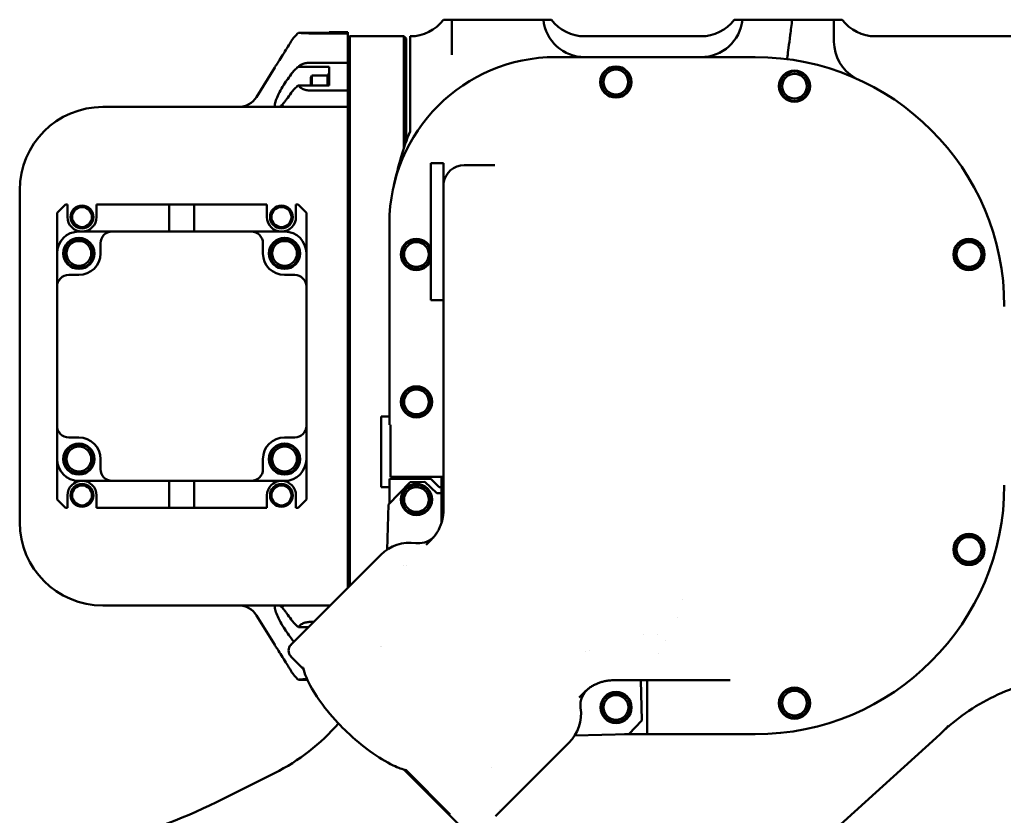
# Model space of a CAD drawing. Header units: millimetres. Extents: x 0 to 8400, y 0 to 5940.
# Drawn here: x 3800.3 to 4037.3, y 3506.5 to 3698.3 of the extents above; entities that cross this region are included whole.
import ezdxf

# ---------------------------------------------------------------- set-up
doc = ezdxf.new("R2010")
doc.units = ezdxf.units.MM
doc.header["$LTSCALE"] = 20
doc.layers.add('可見 (ISO)', color=7, linetype='Continuous', lineweight=50)

msp = doc.modelspace()

# ---------------------------------------------------------------- linework, layer by layer
at = {"layer": '可見 (ISO)'}
for p, q in [((3902.28, 3698.28), (3904.28, 3698.28)), ((3904.28, 3698.28), (3914.28, 3698.28)), ((3904.28, 3689.84), (3904.28, 3698.28)), ((3914.28, 3698.28), (3916.28, 3698.28)), ((3916.28, 3698.28), (3917.81, 3698.28)), ((3917.81, 3698.28), (3922.81, 3698.28)), ((3926.33, 3698.28), (3922.81, 3698.28)), ((3926.33, 3698.28), (3926.41, 3698.28)), ((3926.41, 3698.28), (3928.28, 3698.28)), ((3972.28, 3698.28), (3974.15, 3698.28)), ((3974.15, 3698.28), (3974.23, 3698.28)), ((3980.76, 3698.28), (3974.23, 3698.28)), ((3980.76, 3698.28), (3984.21, 3698.28)), ((3984.21, 3698.28), (3986.23, 3698.28)), ((3987.67, 3698.28), (3986.23, 3698.28)), ((3996.28, 3698.28), (3998.28, 3698.28)), ((3996.28, 3698.28), (3996.28, 3692.99)), ((3874.78, 3695.15), (3867.35, 3695.15)), ((3870.38, 3694.99), (3879.28, 3694.99)), ((3874.78, 3695.15), (3874.78, 3695.28)), ((3879.28, 3695.28), (3874.78, 3695.28)), ((3879.28, 3695.28), (3879.28, 3694.99)), ((3879.28, 3693.7), (3879.28, 3694.99)), ((3879.28, 3693.78), (3879.78, 3694.28)), ((3879.28, 3693.7), (3879.28, 3688.2)), ((3879.78, 3562.04), (3879.78, 3694.28)), ((3879.78, 3694.28), (3892.78, 3694.28)), ((3892.78, 3667.46), (3892.78, 3694.28)), ((3893.28, 3693.78), (3892.78, 3694.28)), ((3893.28, 3668.9), (3893.28, 3693.78)), ((3894.28, 3694.28), (3894.28, 3681.5)), ((3964.28, 3694.28), (3936.28, 3694.28)), ((4042.28, 3694.28), (4006.28, 3694.28)), ((3879.28, 3687.93), (3870.38, 3687.93)), ((3879.28, 3687.93), (3879.28, 3688.2)), ((3879.28, 3687.93), (3879.28, 3681.24)), ((3929.28, 3689.28), (3977.28, 3689.28)), ((3857.28, 3679.66), (3861.66, 3686.78)), ((3867.35, 3686.97), (3874.78, 3686.97)), ((3874.78, 3682.47), (3874.78, 3686.97)), ((3870.33, 3684.35), (3870.63, 3684.87)), ((3870.33, 3682.47), (3870.33, 3684.35)), ((3870.63, 3682.47), (3870.63, 3684.87)), ((3870.63, 3684.87), (3874.33, 3684.87)), ((3874.33, 3682.47), (3874.33, 3685.12)), ((3874.33, 3685.12), (3874.78, 3685.12)), ((3874.78, 3682.47), (3867.35, 3682.47)), ((3870.38, 3681.24), (3879.28, 3681.24)), ((3879.28, 3678.72), (3879.28, 3681.24)), ((3894.28, 3679.46), (3894.28, 3681.37)), ((3879.28, 3678.72), (3879.28, 3678.32)), ((3879.28, 3677.28), (3879.28, 3678.32)), ((3894.28, 3671.36), (3894.28, 3679.46)), ((3820.28, 3677.28), (3879.28, 3677.28)), ((3879.28, 3668.3), (3879.28, 3677.28)), ((3879.28, 3566.26), (3879.28, 3668.3)), ((3899.28, 3630.78), (3899.28, 3663.78)), ((3902.28, 3663.78), (3899.28, 3663.78)), ((3902.28, 3663.78), (3902.28, 3631.27)), ((3907.28, 3663.28), (3914.62, 3663.28)), ((3800.28, 3577.28), (3800.28, 3657.28)), ((3902.33, 3636.97), (3902.33, 3658.96)), ((3809.28, 3651.78), (3811.28, 3653.78)), ((3811.28, 3653.78), (3811.78, 3653.78)), ((3811.78, 3650.78), (3811.78, 3653.78)), ((3818.78, 3653.78), (3818.78, 3650.78)), ((3818.78, 3653.78), (3836.28, 3653.78)), ((3836.28, 3653.78), (3842.28, 3653.78)), ((3836.28, 3653.78), (3836.28, 3647.28)), ((3842.28, 3653.78), (3859.78, 3653.78)), ((3842.28, 3647.28), (3842.28, 3653.78)), ((3859.78, 3650.78), (3859.78, 3653.78)), ((3866.78, 3653.78), (3866.78, 3650.78)), ((3866.78, 3653.78), (3867.28, 3653.78)), ((3867.28, 3653.78), (3869.28, 3651.78)), ((3809.28, 3642.08), (3809.28, 3651.78)), ((3869.28, 3651.78), (3869.28, 3642.08)), ((3889.28, 3602.78), (3889.28, 3649.28)), ((3814.48, 3647.28), (3822.53, 3647.28)), ((3822.53, 3647.28), (3856.03, 3647.28)), ((3856.03, 3647.28), (3864.08, 3647.28)), ((3819.73, 3644.48), (3819.73, 3642.03)), ((3858.83, 3642.03), (3858.83, 3644.48)), ((3809.28, 3634.03), (3809.28, 3642.08)), ((3869.28, 3642.08), (3869.28, 3634.03)), ((3814.53, 3636.83), (3812.08, 3636.83)), ((3866.48, 3636.83), (3864.03, 3636.83)), ((3809.28, 3600.53), (3809.28, 3634.03)), ((3869.28, 3634.03), (3869.28, 3600.53)), ((3902.28, 3631.27), (3902.28, 3588.61)), ((3902.28, 3630.78), (3899.28, 3630.78)), ((3887.28, 3602.78), (3889.28, 3602.78)), ((3887.28, 3602.78), (3887.28, 3585.78)), ((3889.28, 3600.78), (3889.28, 3602.78)), ((3809.28, 3592.48), (3809.28, 3600.53)), ((3869.28, 3600.53), (3869.28, 3592.48)), ((3889.55, 3600.78), (3889.28, 3600.78)), ((3889.55, 3600.78), (3889.55, 3588.28)), ((3812.08, 3597.73), (3814.53, 3597.73)), ((3864.03, 3597.73), (3866.48, 3597.73)), ((3809.28, 3582.78), (3809.28, 3592.48)), ((3819.73, 3592.53), (3819.73, 3590.08)), ((3858.83, 3590.08), (3858.83, 3592.53)), ((3869.28, 3592.48), (3869.28, 3582.78)), ((3891.28, 3588.28), (3889.55, 3588.28)), ((3891.28, 3588.28), (3899.28, 3588.28)), ((3902.28, 3588.28), (3899.28, 3588.28)), ((3901.82, 3577.21), (3901.82, 3588.28)), ((3902.28, 3588.61), (3902.28, 3588.61)), ((3902.28, 3587.21), (3902.28, 3588.33)), ((3822.53, 3587.28), (3814.48, 3587.28)), ((3856.03, 3587.28), (3822.53, 3587.28)), ((3836.28, 3587.28), (3836.28, 3580.78)), ((3842.28, 3580.78), (3842.28, 3587.28)), ((3864.08, 3587.28), (3856.03, 3587.28)), ((3894.27, 3586.99), (3889.09, 3581.57)), ((3889.28, 3585.78), (3889.28, 3587.78)), ((3889.28, 3587.78), (3899.28, 3587.78)), ((3897.8, 3587.07), (3894.27, 3586.99)), ((3900.7, 3584.31), (3897.8, 3587.07)), ((3899.28, 3587.78), (3901.28, 3585.78)), ((3902.28, 3584.16), (3902.28, 3586.41)), ((3811.78, 3580.78), (3811.78, 3583.78)), ((3818.78, 3583.78), (3818.78, 3580.78)), ((3859.78, 3580.78), (3859.78, 3583.78)), ((3866.78, 3583.78), (3866.78, 3580.78)), ((3889.28, 3585.78), (3887.28, 3585.78)), ((3889.28, 3581.77), (3889.28, 3585.78)), ((3901.82, 3584.33), (3900.7, 3584.31)), ((3901.82, 3585.78), (3901.28, 3585.78)), ((3811.28, 3580.78), (3809.28, 3582.78)), ((3869.28, 3582.78), (3867.28, 3580.78)), ((3889.09, 3581.57), (3888.7, 3570.69)), ((3902.28, 3580.2), (3902.28, 3583.1)), ((3811.78, 3580.78), (3811.28, 3580.78)), ((3836.28, 3580.78), (3818.78, 3580.78)), ((3842.28, 3580.78), (3836.28, 3580.78)), ((3859.78, 3580.78), (3842.28, 3580.78)), ((3867.28, 3580.78), (3866.78, 3580.78)), ((3899.35, 3573.12), (3898.14, 3571.91)), ((3887.21, 3569.47), (3869.53, 3551.79)), ((3892.78, 3566.94), (3892.78, 3566.94)), ((3893.28, 3566.88), (3893.28, 3566.88)), ((3879.28, 3561.54), (3879.28, 3566.26)), ((3959.8, 3558.72), (3959.8, 3558.72)), ((3875.02, 3557.28), (3820.28, 3557.28)), ((3863.84, 3557.02), (3863.84, 3557.02)), ((3857.28, 3554.9), (3861.66, 3547.78)), ((3871.07, 3553.33), (3870.38, 3553.33)), ((3958.58, 3554.31), (3958.58, 3554.31)), ((3865.63, 3547.88), (3869.53, 3551.79)), ((3867.35, 3552.09), (3869.84, 3552.09)), ((3869.53, 3551.79), (3869.53, 3551.79)), ((3869.88, 3552.09), (3869.88, 3552.09)), ((3950.41, 3550.4), (3950.41, 3550.4)), ((3953.78, 3550.4), (3953.78, 3550.4)), ((3955.81, 3548.92), (3955.81, 3548.92)), ((3865.63, 3547.88), (3865.58, 3547.84)), ((3936.49, 3546.14), (3936.49, 3546.14)), ((3937.45, 3546.33), (3937.45, 3546.33)), ((3954.14, 3545.74), (3954.14, 3545.74)), ((3868.55, 3542.05), (3865.58, 3545.01)), ((3867.35, 3539.41), (3869.51, 3539.41)), ((3950.04, 3529.56), (3949.82, 3539.28)), ((3951.28, 3539.28), (3951.28, 3536.28)), ((3951.61, 3539.28), (3951.61, 3539.28)), ((3951.61, 3539.28), (3961.74, 3539.28)), ((3961.74, 3539.28), (3961.74, 3539.28)), ((3971.29, 3539.28), (3961.74, 3539.28)), ((3971.29, 3539.28), (3971.29, 3539.28)), ((3936.12, 3536.35), (3934.91, 3535.14)), ((3951.28, 3536.28), (3951.28, 3528.28)), ((3950.04, 3529.56), (3946.93, 3526.31)), ((3951.28, 3526.28), (3951.28, 3528.28)), ((4023.78, 3528.29), (4023.78, 3528.29)), ((3833.98, 3356.16), (4020.84, 3525.4)), ((3932.47, 3524.21), (3914.79, 3506.54)), ((3933.89, 3526.01), (3946.93, 3526.31)), ((3951.28, 3526.28), (3945.83, 3526.28)), ((3977.28, 3526.28), (3951.28, 3526.28)), ((3903.77, 3506.83), (3892.85, 3517.74)), ((3893.32, 3517.61), (3903.92, 3506.98)), ((3913.82, 3518.21), (3913.82, 3518.2)), ((3861.64, 3516.96), (3847.62, 3509.95)), ((3915.76, 3508.15), (3915.76, 3508.15)), ((3908.01, 3502.58), (3903.77, 3506.83)), ((3914.79, 3506.54), (3914.79, 3506.54))]:
    msp.add_line(p, q, dxfattribs=at)
for centre, radius in [((3943.78, 3683.28), 3.75), ((3943.78, 3683.28), 3.5), ((3943.78, 3683.28), 2.98), ((3986.78, 3682.28), 3.75), ((3986.78, 3682.28), 3.5), ((3986.78, 3682.28), 2.98), ((3815.28, 3650.78), 2.75), ((3815.28, 3650.78), 2.4), ((3863.28, 3650.78), 2.75), ((3863.28, 3650.78), 2.4), ((3814.53, 3642.03), 3.75), ((3814.53, 3642.03), 3.5), ((3864.03, 3642.03), 3.75), ((3864.03, 3642.03), 3.5), ((3895.78, 3641.78), 3.5), ((4028.78, 3641.78), 3.75), ((4028.78, 3641.78), 3.5), ((3814.53, 3642.03), 2.98), ((3864.03, 3642.03), 2.98), ((3895.78, 3641.78), 2.98), ((4028.78, 3641.78), 2.98), ((3895.78, 3606.28), 3.75), ((3895.78, 3606.28), 3.5), ((3895.78, 3606.28), 2.98), ((3814.53, 3592.53), 3.75), ((3814.53, 3592.53), 3.5), ((3814.53, 3592.53), 2.98), ((3864.03, 3592.53), 3.75), ((3864.03, 3592.53), 3.5), ((3864.03, 3592.53), 2.98), ((3815.28, 3583.78), 2.75), ((3815.28, 3583.78), 2.4), ((3863.28, 3583.78), 2.75), ((3863.28, 3583.78), 2.4), ((3895.78, 3582.78), 3.75), ((3895.78, 3582.78), 3.5), ((3895.78, 3582.78), 2.98), ((4028.78, 3570.78), 3.75), ((4028.78, 3570.78), 3.5), ((4028.78, 3570.78), 2.98), ((3943.82, 3532.74), 3.75), ((3943.82, 3532.74), 3.5), ((3986.78, 3533.78), 3.75), ((3986.78, 3533.78), 3.5), ((3986.78, 3533.78), 2.98), ((3943.82, 3532.74), 2.98)]:
    msp.add_circle(centre, radius, dxfattribs=at)
for centre, radius, start, end in [((3894.28, 3704.28), 10, 270, 323.1301), ((3936.28, 3699.28), 10, 185.7392, 270), ((3936.28, 3704.28), 10, 216.8699, 270), ((3964.28, 3699.28), 10, 270, 354.2608), ((3964.28, 3704.28), 10, 270, 323.1301), ((4006.28, 3704.28), 10, 216.8699, 270), ((4006.28, 3692.99), 10, 180, 240.0845), ((3929.28, 3649.28), 40, 90, 180), ((3977.28, 3629.28), 60, 0, 90), ((3853.02, 3682.28), 5, 270, 328.3925), ((3820.28, 3657.28), 20, 90, 180), ((3907.28, 3658.28), 5, 90, 172.1531), ((3902.68, 3659.15), 0.4, 180, 207.999), ((3815.28, 3650.78), 3.5, 180, 270), ((3815.28, 3650.78), 3.5, 270, 0), ((3863.28, 3650.78), 3.5, 180, 270), ((3863.28, 3650.78), 3.5, 270, 0), ((3814.48, 3642.08), 5.2, 90, 180), ((3822.53, 3644.48), 2.8, 90, 180), ((3856.03, 3644.48), 2.8, 0, 90), ((3864.08, 3642.08), 5.2, 0, 90), ((3895.78, 3641.78), 3.75, 21.0395, 338.9605), ((3814.53, 3642.03), 5.2, 270, 0), ((3864.03, 3642.03), 5.2, 180, 270), ((3812.08, 3634.03), 2.8, 90, 180), ((3866.48, 3634.03), 2.8, 0, 90), ((3812.08, 3600.53), 2.8, 180, 270), ((3866.48, 3600.53), 2.8, 270, 0), ((3814.53, 3592.53), 5.2, 0, 90), ((3864.03, 3592.53), 5.2, 90, 180), ((3814.48, 3592.48), 5.2, 180, 270), ((3864.08, 3592.48), 5.2, 270, 0), ((3822.53, 3590.08), 2.8, 180, 270), ((3856.03, 3590.08), 2.8, 270, 0), ((3815.28, 3583.78), 3.5, 90, 180), ((3815.28, 3583.78), 3.5, 0, 90), ((3863.28, 3583.78), 3.5, 90, 180), ((3863.28, 3583.78), 3.5, 0, 90), ((3977.28, 3586.28), 60, 270, 0), ((3820.28, 3577.28), 20, 180, 270), ((3896.33, 3577.26), 5, 272.7916, 324.0444), ((3894.28, 3562.4), 10, 82.1673, 135), ((3853.02, 3552.28), 5, 31.6075, 90), ((3867, 3546.43), 2, 135, 225), ((3839.3, 3561.68), 49.98, 343.3897, 343.3901), ((3940.26, 3533.33), 5, 125.9556, 187.8327), ((3925.4, 3531.29), 10, 315, 7.8327), ((3839.28, 3561.68), 50, 296.5651, 319.0091), ((3987.28, 3562.46), 50, 312.1653, 316.8952), ((3793.95, 3617.28), 120, 282.7691, 296.5651), ((3905.18, 3508.24), 2, 198.1767, 225)]:
    msp.add_arc(centre, radius, start, end, dxfattribs=at)
for centre, major_axis, ratio, start_param, end_param in [((3986.28, 3698.28), (10, 0), 0.00001, 0.006984, 1.431092), ((3929.41, 3700), (-0.22, -10.72), 0.649907, 0.013191, 0.013192), ((3894.28, 3674.36), (0, -14.57), 0.000031, 2.072911, 2.083214), ((3896.9, 3687.39), (6.48, -7.62), 0.800647, 6.282839, 6.282848), ((3863.6, 3682.3), (0, -5.01), 0.702162, 0.000052, 0.000062), ((3860.99, 3681.66), (2.84, -4.11), 0.837739, 0.000622, 0.000632), ((3865.84, 3682.28), (0, -5), 0.493152, 6.283177, 6.283201), ((3869.06, 3682.34), (0.01, -5.06), 0.00001, 0.000347, 0.000351), ((3895.82, 3576.66), (3.54, -3.54), 0.981004, 6.282916, 6.283143), ((3863.6, 3552.29), (0, 4.99), 0.702161, 0.000037, 0.000047), ((3865.84, 3552.28), (0, 5), 0.493148, 0.000005, 0.000027), ((3869.09, 3552.09), (-0.02, 5.2), 0.00001, 0.009252, 0.009255), ((3939.66, 3532.82), (-3.54, 3.54), 0.981005, 0.000005, 0.000222), ((4056.67, 3490.45), (-34.7, 36), 0.997284, 6.283106, 6.283158)]:
    msp.add_ellipse(centre, major_axis=major_axis, ratio=ratio, start_param=start_param, end_param=end_param, dxfattribs=at)
for points, knots in [([(3984.99, 3688.78), (3984.99, 3688.78), (3985.03, 3689.03), (3985.09, 3689.5), (3985.15, 3689.97), (3985.24, 3690.67), (3985.35, 3691.54), (3985.47, 3692.42), (3985.6, 3693.47), (3985.75, 3694.62), (3985.9, 3695.77), (3986.06, 3697.02), (3986.23, 3698.28)], [0.0000012, 0.0000012, 0.0000012, 0.0000012, 0.25, 0.25, 0.25, 0.5, 0.5, 0.5, 0.75, 0.75, 0.75, 1, 1, 1, 1]), ([(3867.35, 3695.15), (3867.02, 3694.84), (3866.71, 3694.52), (3866.13, 3693.83), (3865.86, 3693.47), (3865.63, 3693.09)], [-0.2692583, -0.2692583, -0.2692583, -0.2692583, -0.1346318, -0.1346318, -0.000001, -0.000001, -0.000001, -0.000001]), ([(3867.35, 3695.15), (3867.48, 3695.13), (3867.64, 3695.12), (3868.02, 3695.08), (3868.26, 3695.06), (3868.81, 3695.03), (3869.13, 3695.01), (3869.77, 3695), (3870.07, 3694.99), (3870.38, 3694.99)], [-0.4012959, -0.4012959, -0.4012959, -0.4012959, -0.3021729, -0.3021729, -0.2008437, -0.2008437, -0.0918308, -0.0918308, -0.000001, -0.000001, -0.000001, -0.000001]), ([(3864.52, 3691.28), (3864.46, 3691.19), (3864.4, 3691.1), (3864.35, 3691.01), (3864.01, 3690.46), (3863.65, 3689.88), (3862.97, 3688.8), (3862.65, 3688.3), (3862.18, 3687.58), (3861.99, 3687.28), (3861.73, 3686.88), (3861.66, 3686.78), (3861.66, 3686.78)], [-0.0317857, -0.0317857, -0.0317857, -0.0317857, 0, 0, 0, 0.1934127, 0.1934127, 0.3868254, 0.3868254, 0.5481282, 0.5481282, 0.709431, 0.709431, 0.709431, 0.709431]), ([(3870.38, 3687.93), (3870.07, 3687.93), (3869.77, 3687.91), (3869.13, 3687.84), (3868.81, 3687.77), (3868.26, 3687.58), (3868.02, 3687.47), (3867.64, 3687.24), (3867.48, 3687.11), (3867.35, 3686.97)], [-0.4005542, -0.4005542, -0.4005542, -0.4005542, -0.3088936, -0.3088936, -0.2000808, -0.2000808, -0.0989397, -0.0989397, -0.000001, -0.000001, -0.000001, -0.000001]), ([(3865.63, 3685.18), (3865.86, 3685.52), (3866.13, 3685.83), (3866.71, 3686.42), (3867.02, 3686.7), (3867.35, 3686.97)], [-0.2696391, -0.2696391, -0.2696391, -0.2696391, -0.1348184, -0.1348184, -0.000001, -0.000001, -0.000001, -0.000001]), ([(3861.68, 3677.28), (3861.67, 3677.34), (3861.66, 3677.4), (3861.66, 3677.74), (3861.73, 3678.11), (3861.99, 3678.98), (3862.18, 3679.47), (3862.65, 3680.5), (3862.97, 3681.11), (3863.65, 3682.31), (3864.01, 3682.89), (3864.4, 3683.46), (3864.46, 3683.54), (3864.52, 3683.62)], [0.6688819, 0.6688819, 0.6688819, 0.6688819, 0.709431, 0.709431, 0.8707338, 0.8707338, 1.0320366, 1.0320366, 1.2254493, 1.2254493, 1.418862, 1.418862, 1.4506477, 1.4506477, 1.4506477, 1.4506477]), ([(3867.35, 3682.47), (3867.02, 3682.2), (3866.71, 3681.92), (3866.13, 3681.33), (3865.86, 3681.02), (3865.63, 3680.68)], [-0.2692629, -0.2692629, -0.2692629, -0.2692629, -0.1346341, -0.1346341, -0.000001, -0.000001, -0.000001, -0.000001]), ([(3867.35, 3682.47), (3867.48, 3682.3), (3867.64, 3682.14), (3868.02, 3681.84), (3868.26, 3681.7), (3868.81, 3681.46), (3869.13, 3681.36), (3869.77, 3681.26), (3870.07, 3681.24), (3870.38, 3681.24)], [-0.4012927, -0.4012927, -0.4012927, -0.4012927, -0.3021705, -0.3021705, -0.2008419, -0.2008419, -0.0918301, -0.0918301, -0.000001, -0.000001, -0.000001, -0.000001]), ([(3863.92, 3678.33), (3863.78, 3678.17), (3863.65, 3678.02), (3863.39, 3677.73), (3863.26, 3677.6), (3863.13, 3677.49)], [0.000001, 0.000001, 0.000001, 0.000001, 0.0780659, 0.0780659, 0.1561268, 0.1561268, 0.1561268, 0.1561268]), ([(3864.52, 3679.12), (3864.46, 3679.04), (3864.4, 3678.96), (3864.35, 3678.89), (3864.21, 3678.7), (3864.06, 3678.51), (3863.92, 3678.33)], [-0.0317857, -0.0317857, -0.0317857, -0.0317857, 0, 0, 0, 0.0800411, 0.0800411, 0.0800411, 0.0800411]), ([(3863.31, 3677.28), (3863.37, 3677.3), (3863.46, 3677.33), (3863.65, 3677.43), (3863.75, 3677.48), (3863.84, 3677.55)], [0.2129488, 0.2129488, 0.2129488, 0.2129488, 0.2955893, 0.2955893, 0.3660416, 0.3660416, 0.3660416, 0.3660416]), ([(3894.28, 3671.36), (3893.41, 3669.46), (3892.72, 3667.39), (3891.47, 3663.09), (3890.91, 3660.84), (3890.36, 3658.51)], [0.000001, 0.000001, 0.000001, 0.000001, 0.814286, 0.814286, 1.628327, 1.628327, 1.628327, 1.628327]), ([(3902.31, 3636.56), (3902.3, 3636.5), (3902.3, 3636.44), (3902.29, 3636.38), (3902.29, 3636.33), (3902.29, 3636.28), (3902.29, 3636.24)], [0.000001, 0.000001, 0.000001, 0.000001, 0.03597341, 0.03597341, 0.03597341, 0.06589857, 0.06589857, 0.06589857, 0.06589857]), ([(3902.33, 3636.97), (3902.33, 3636.91), (3902.32, 3636.84), (3902.32, 3636.74), (3902.32, 3636.7), (3902.31, 3636.63), (3902.31, 3636.6), (3902.31, 3636.56)], [-0.08410625, -0.08410625, -0.08410625, -0.08410625, -0.0420517, -0.0420517, -0.02089762, -0.02089762, -0.00000126, -0.00000126, -0.00000126, -0.00000126]), ([(3902.28, 3588.61), (3902.28, 3588.61), (3902.28, 3588.61), (3902.28, 3588.61), (3902.28, 3588.61)], [0.9996882538, 0.9996882538, 0.9996882538, 0.9996882538, 0.9999955979, 1, 1, 1, 1]), ([(3902.19, 3578.85), (3902.18, 3578.79), (3902.17, 3578.73), (3902.14, 3578.53), (3902.12, 3578.4), (3902.06, 3578.12), (3902.03, 3577.98), (3901.96, 3577.69), (3901.92, 3577.55), (3901.84, 3577.26), (3901.79, 3577.11), (3901.7, 3576.83), (3901.65, 3576.7), (3901.55, 3576.43), (3901.49, 3576.31), (3901.38, 3576.05), (3901.33, 3575.93), (3901.2, 3575.67), (3901.13, 3575.54), (3900.98, 3575.27), (3900.9, 3575.13), (3900.74, 3574.86), (3900.65, 3574.72), (3900.47, 3574.45), (3900.37, 3574.32), (3900.17, 3574.05), (3900.07, 3573.92), (3899.84, 3573.65), (3899.72, 3573.51), (3899.52, 3573.29), (3899.43, 3573.21), (3899.35, 3573.12)], [0, 0, 0, 0, 0.046495, 0.046495, 0.140519, 0.140519, 0.228556, 0.228556, 0.311654, 0.311654, 0.388516, 0.388516, 0.458013, 0.458013, 0.519389, 0.519389, 0.578706, 0.578706, 0.641083, 0.641083, 0.703537, 0.703537, 0.765395, 0.765395, 0.827576, 0.827576, 0.891072, 0.891072, 0.956963, 0.956963, 1, 1, 1, 1]), ([(3902.28, 3580.19), (3902.28, 3579.77), (3902.25, 3579.34), (3902.2, 3578.94), (3902.2, 3578.91), (3902.19, 3578.88), (3902.19, 3578.85)], [0, 0, 0, 0, 0.9306448, 0.9306448, 0.9306448, 1, 1, 1, 1]), ([(3864.52, 3550.95), (3864.46, 3551.03), (3864.4, 3551.11), (3864.35, 3551.19), (3864.01, 3551.68), (3863.65, 3552.26), (3862.97, 3553.45), (3862.65, 3554.07), (3862.18, 3555.1), (3861.99, 3555.59), (3861.73, 3556.45), (3861.66, 3556.82), (3861.66, 3557.16), (3861.67, 3557.22), (3861.68, 3557.28)], [2.9220575, 2.9220575, 2.9220575, 2.9220575, 2.9538433, 2.9538433, 2.9538433, 3.147256, 3.147256, 3.3406687, 3.3406687, 3.5019715, 3.5019715, 3.6632743, 3.6632743, 3.7038234, 3.7038234, 3.7038234, 3.7038234]), ([(3863.92, 3556.23), (3863.78, 3556.4), (3863.65, 3556.55), (3863.39, 3556.83), (3863.26, 3556.96), (3863.13, 3557.08)], [-0.1562836, -0.1562836, -0.1562836, -0.1562836, -0.0781398, -0.0781398, -0.000001, -0.000001, -0.000001, -0.000001]), ([(3863.84, 3557.02), (3863.68, 3557.13), (3863.53, 3557.2), (3863.37, 3557.26), (3863.34, 3557.27), (3863.31, 3557.28)], [0, 0, 0, 0, 0.1156354, 0.1156354, 0.1532082, 0.1532082, 0.1532082, 0.1532082]), ([(3863.92, 3556.23), (3864.06, 3556.05), (3864.21, 3555.87), (3864.4, 3555.6), (3864.46, 3555.53), (3864.52, 3555.45)], [1.3387994, 1.3387994, 1.3387994, 1.3387994, 1.418862, 1.418862, 1.4506477, 1.4506477, 1.4506477, 1.4506477]), ([(3865.63, 3553.88), (3865.86, 3553.55), (3866.13, 3553.24), (3866.71, 3552.64), (3867.02, 3552.36), (3867.35, 3552.09)], [-0.2696391, -0.2696391, -0.2696391, -0.2696391, -0.1348184, -0.1348184, -0.000001, -0.000001, -0.000001, -0.000001]), ([(3870.38, 3553.33), (3870.07, 3553.33), (3869.77, 3553.31), (3869.13, 3553.2), (3868.81, 3553.11), (3868.26, 3552.87), (3868.02, 3552.73), (3867.64, 3552.42), (3867.48, 3552.26), (3867.35, 3552.09)], [-0.4005542, -0.4005542, -0.4005542, -0.4005542, -0.3088936, -0.3088936, -0.2000808, -0.2000808, -0.0989397, -0.0989397, -0.000001, -0.000001, -0.000001, -0.000001]), ([(3861.66, 3547.78), (3861.66, 3547.78), (3861.73, 3547.68), (3861.99, 3547.28), (3862.18, 3546.98), (3862.65, 3546.26), (3862.97, 3545.77), (3863.65, 3544.69), (3864.01, 3544.1), (3864.4, 3543.47), (3864.46, 3543.37), (3864.52, 3543.28)], [0.709431, 0.709431, 0.709431, 0.709431, 0.8707338, 0.8707338, 1.0320366, 1.0320366, 1.2254493, 1.2254493, 1.418862, 1.418862, 1.4506477, 1.4506477, 1.4506477, 1.4506477]), ([(3865.63, 3541.47), (3865.86, 3541.09), (3866.13, 3540.73), (3866.71, 3540.04), (3867.02, 3539.72), (3867.35, 3539.41)], [-0.2696412, -0.2696412, -0.2696412, -0.2696412, -0.1348194, -0.1348194, -0.000001, -0.000001, -0.000001, -0.000001]), ([(3893.32, 3517.61), (3892.46, 3517.84), (3891.43, 3518.2), (3888.46, 3519.61), (3886.56, 3520.77), (3882.74, 3523.54), (3880.86, 3525.11), (3877.75, 3528.09), (3876.04, 3529.84), (3872.84, 3533.79), (3871.56, 3535.61), (3869.55, 3539.13), (3868.83, 3540.84), (3868.49, 3542.3), (3868.48, 3542.34), (3868.47, 3542.38)], [-5.277266, -5.277266, -5.277266, -5.277266, -4.571267, -4.571267, -3.562154, -3.562154, -2.605725, -2.605725, -1.910691, -1.910691, -1.320478, -1.320478, -0.695359, -0.695359, -0.677312, -0.677312, -0.677312, -0.677312]), ([(3869.44, 3539.56), (3869.1, 3539.55), (3868.8, 3539.54), (3868.26, 3539.5), (3868.02, 3539.49), (3867.64, 3539.45), (3867.48, 3539.43), (3867.35, 3539.41)], [-0.3051601, -0.3051601, -0.3051601, -0.3051601, -0.2000801, -0.2000801, -0.0989393, -0.0989393, -0.000001, -0.000001, -0.000001, -0.000001]), ([(3936.12, 3536.35), (3936.22, 3536.45), (3936.32, 3536.55), (3936.56, 3536.77), (3936.7, 3536.89), (3936.97, 3537.11), (3937.1, 3537.21), (3937.36, 3537.41), (3937.5, 3537.5), (3937.76, 3537.68), (3937.89, 3537.76), (3938.16, 3537.92), (3938.29, 3538), (3938.55, 3538.14), (3938.68, 3538.21), (3938.94, 3538.33), (3939.06, 3538.39), (3939.3, 3538.5), (3939.43, 3538.55), (3939.68, 3538.65), (3939.82, 3538.7), (3940.1, 3538.79), (3940.24, 3538.84), (3940.52, 3538.92), (3940.67, 3538.96), (3940.95, 3539.03), (3941.1, 3539.06), (3941.37, 3539.12), (3941.51, 3539.14), (3941.71, 3539.17), (3941.78, 3539.18), (3941.84, 3539.19)], [0, 0, 0, 0, 0.051836, 0.051836, 0.117367, 0.117367, 0.180018, 0.180018, 0.240983, 0.240983, 0.301364, 0.301364, 0.362189, 0.362189, 0.422955, 0.422955, 0.481016, 0.481016, 0.541025, 0.541025, 0.609103, 0.609103, 0.684763, 0.684763, 0.767038, 0.767038, 0.854801, 0.854801, 0.948517, 0.948517, 1, 1, 1, 1]), ([(3941.84, 3539.19), (3942.04, 3539.22), (3942.25, 3539.24), (3942.68, 3539.27), (3942.89, 3539.28), (3943.13, 3539.28), (3943.16, 3539.28), (3943.19, 3539.28)], [0, 0, 0, 0, 0.468391, 0.468391, 0.93055, 0.93055, 1, 1, 1, 1]), ([(3949.49, 3539.28), (3949.46, 3539.28), (3949.42, 3539.28), (3949.39, 3539.28), (3949.28, 3539.28), (3949.18, 3539.28), (3949.08, 3539.28), (3949.07, 3539.28), (3949.07, 3539.28), (3949.06, 3539.28), (3948.85, 3539.28), (3948.64, 3539.28), (3948.43, 3539.28), (3948.13, 3539.28), (3947.84, 3539.28), (3947.57, 3539.28), (3947.31, 3539.28), (3947.06, 3539.28), (3946.82, 3539.28), (3946.81, 3539.28), (3946.81, 3539.28), (3946.8, 3539.28), (3946.79, 3539.28), (3946.79, 3539.28), (3946.79, 3539.28), (3946.53, 3539.28), (3946.28, 3539.28), (3946.04, 3539.28), (3945.78, 3539.28), (3945.52, 3539.28), (3945.27, 3539.28), (3945.16, 3539.28), (3945.05, 3539.28), (3944.94, 3539.28), (3944.9, 3539.28), (3944.87, 3539.28), (3944.83, 3539.28), (3944.71, 3539.28), (3944.6, 3539.28), (3944.49, 3539.28), (3944.23, 3539.28), (3943.98, 3539.28), (3943.73, 3539.28), (3943.55, 3539.28), (3943.37, 3539.28), (3943.2, 3539.28)], [0.2023698, 0.2023698, 0.2023698, 0.2023698, 0.2128248, 0.2128248, 0.2128248, 0.2480469, 0.2480469, 0.2480469, 0.25, 0.25, 0.25, 0.3123987, 0.3123987, 0.3123987, 0.4053983, 0.4053983, 0.4053983, 0.4960937, 0.4960937, 0.4960937, 0.4987989, 0.4987989, 0.4987989, 0.5, 0.5, 0.5, 0.5900133, 0.5900133, 0.5900133, 0.6899673, 0.6899673, 0.6899673, 0.734375, 0.734375, 0.734375, 0.75, 0.75, 0.75, 0.7995314, 0.7995314, 0.7995314, 0.9136805, 0.9136805, 0.9136805, 0.9981149, 0.9981149, 0.9981149, 0.9981149]), ([(3951.33, 3539.28), (3951.25, 3539.28), (3951.17, 3539.28), (3951.09, 3539.28), (3950.96, 3539.28), (3950.85, 3539.28), (3950.75, 3539.28), (3950.63, 3539.28), (3950.53, 3539.28), (3950.45, 3539.28), (3950.39, 3539.28), (3950.34, 3539.28), (3950.31, 3539.28), (3950.3, 3539.28), (3950.28, 3539.28), (3950.27, 3539.28), (3950.25, 3539.28), (3950.23, 3539.28), (3950.21, 3539.28)], [0.0169092, 0.0169092, 0.0169092, 0.0169092, 0.0338917, 0.0338917, 0.0338917, 0.0625, 0.0625, 0.0625, 0.0971138, 0.0971138, 0.0971138, 0.1245117, 0.1245117, 0.1245117, 0.1281128, 0.1281128, 0.1281128, 0.133275, 0.133275, 0.133275, 0.133275]), ([(3951.61, 3539.28), (3951.61, 3539.28), (3951.61, 3539.28), (3951.61, 3539.28), (3951.61, 3539.28)], [0, 0, 0, 0, 0.0000081131, 0.0004178749, 0.0004178749, 0.0004178749, 0.0004178749]), ([(4042.28, 3538.27), (4037.21, 3536.78), (4032.3, 3534.42), (4025.83, 3529.89), (4023.83, 3528.24), (4021.98, 3526.45)], [0, 0, 0, 0, 1.609316, 1.609316, 2.388709, 2.388709, 2.388709, 2.388709])]:
    msp.add_open_spline(points, degree=3, knots=knots, dxfattribs=at)
for points in [[(3865.63, 3693.09), (3865.25, 3692.48), (3864.88, 3691.88), (3864.52, 3691.28)], [(3864.52, 3683.62), (3864.88, 3684.13), (3865.25, 3684.66), (3865.63, 3685.18)], [(3865.63, 3680.68), (3865.25, 3680.16), (3864.88, 3679.63), (3864.52, 3679.12)], [(3863.13, 3677.49), (3863.05, 3677.41), (3862.97, 3677.34), (3862.89, 3677.28)], [(3902.29, 3636.24), (3902.28, 3636.13), (3902.28, 3636.03), (3902.28, 3635.94)], [(3902.28, 3588.33), (3902.28, 3588.43), (3902.28, 3588.52), (3902.28, 3588.61)], [(3902.28, 3586.41), (3902.28, 3586.68), (3902.28, 3586.94), (3902.28, 3587.21)], [(3902.28, 3583.1), (3902.28, 3583.45), (3902.28, 3583.81), (3902.28, 3584.16)], [(3895.65, 3572.3), (3895.95, 3572.26), (3896.26, 3572.25), (3896.57, 3572.26)], [(3862.89, 3557.28), (3862.97, 3557.22), (3863.05, 3557.15), (3863.13, 3557.08)], [(3864.52, 3555.45), (3864.88, 3554.93), (3865.25, 3554.41), (3865.63, 3553.88)], [(3865.63, 3549.38), (3865.25, 3549.91), (3864.88, 3550.43), (3864.52, 3550.95)], [(3866.3, 3548.56), (3866.06, 3548.82), (3865.83, 3549.09), (3865.63, 3549.38)], [(3864.52, 3543.28), (3864.88, 3542.69), (3865.25, 3542.08), (3865.63, 3541.47)], [(3950.21, 3539.28), (3949.97, 3539.28), (3949.73, 3539.28), (3949.49, 3539.28)], [(3951.61, 3539.28), (3951.52, 3539.28), (3951.43, 3539.28), (3951.33, 3539.28)], [(3861.64, 3516.96), (3861.64, 3516.96), (3861.64, 3516.96), (3861.64, 3516.96)]]:
    msp.add_open_spline(points, degree=3, dxfattribs=at)

doc.saveas('drawing.dxf')
